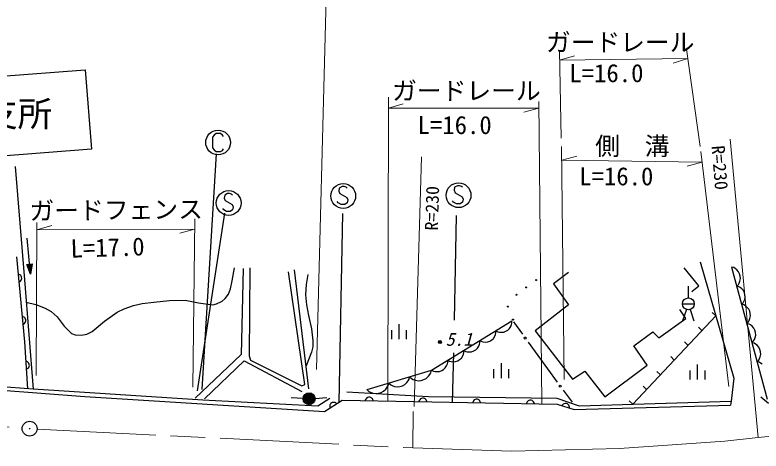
# Model space of a CAD drawing. Units: millimetres, scale not verified. Extents: x 40000 to 680000, y 20000 to 380000.
# Drawn here: x 164612 to 239945, y 273334 to 317363 of the extents above; entities that cross this region are included whole.
import ezdxf
from ezdxf.enums import TextEntityAlignment as Align

# ---------------------------------------------------------------- set-up
doc = ezdxf.new("R2010")
doc.units = ezdxf.units.MM
doc.header["$LTSCALE"] = 1000
doc.linetypes.add('CHAIN', pattern=[18.5, 12, -1.5, 3.5, -1.5])
for name, color, linetype, lineweight in [('M-BGD', 7, 'Continuous', 25), ('M-BGD-EXST', 7, 'Continuous', 25), ('M-BMK', 2, 'CHAIN', 13), ('M-BMK-SRVR', 3, 'Continuous', 25), ('M-STR-HTXT', 7, 'Continuous', 13), ('M-STR-STR1', 1, 'Continuous', 25)]:
    doc.layers.add(name, color=color, linetype=linetype, lineweight=lineweight)
doc.styles.add('ＭＳ ゴシック', font='')
doc.styles.get('ＭＳ ゴシック').set_extended_font_data('MS Gothic')

msp = doc.modelspace()

# ---------------------------------------------------------------- linework, layer by layer
at = {"layer": 'M-BGD'}
for p, q in [((150317, 310167), (171719, 311819)), ((171719, 311819), (172339, 303798)), ((172339, 303798), (150936, 302146)), ((164632, 302064), (165576, 290607)), ((166186, 291197), (165831, 294818)), ((164758, 292937), (165576, 284375)), ((233790, 292452), (237189, 280681)), ((165810, 292165), (166368, 292220)), ((166186, 291197), (165810, 292165)), ((165894, 292133), (166292, 292172)), ((166159, 291476), (165894, 292133)), ((165977, 292101), (166216, 292124)), ((166143, 291635), (165977, 292101)), ((166061, 292069), (166140, 292077)), ((166120, 291874), (166061, 292069)), ((166140, 292077), (166120, 291874)), ((166216, 292124), (166143, 291635)), ((166292, 292172), (166159, 291476)), ((166368, 292220), (166186, 291197)), ((187647, 291755), (187458, 283068)), ((188339, 291818), (188276, 282942)), ((192808, 291629), (194256, 279606)), ((233648, 290004), (232188, 291817)), ((237198, 291851), (236974, 291915)), ((236974, 291915), (240562, 278570)), ((237345, 291766), (237198, 291851)), ((237503, 291643), (237345, 291766)), ((237681, 291442), (237503, 291643)), ((165023, 291172), (164925, 291194)), ((165107, 291132), (165023, 291172)), ((165195, 291060), (165107, 291132)), ((165250, 290984), (165195, 291060)), ((165291, 290892), (165250, 290984)), ((165303, 290765), (165291, 290892)), ((193879, 280046), (192242, 291440)), ((220504, 291364), (218993, 290205)), ((237782, 291221), (237681, 291442)), ((237844, 290989), (237782, 291221)), ((237868, 290747), (237844, 290989)), ((165001, 290398), (165093, 290439)), ((165093, 290439), (165168, 290494)), ((165168, 290494), (165240, 290582)), ((165240, 290582), (165280, 290666)), ((165280, 290666), (165303, 290765)), ((165576, 290607), (166456, 279575)), ((218993, 290205), (220504, 288090)), ((237493, 289984), (237655, 290151)), ((237655, 290151), (237740, 290298)), ((237740, 290298), (237814, 290484)), ((237814, 290484), (237868, 290747)), ((232605, 288797), (232605, 289997)), ((232943, 289450), (233648, 290004)), ((237706, 289923), (237493, 289984)), ((237846, 289842), (237706, 289923)), ((237995, 289725), (237846, 289842)), ((238165, 289535), (237995, 289725)), ((238261, 289324), (238165, 289535)), ((238320, 289104), (238261, 289324)), ((238221, 288448), (238291, 288624)), ((238291, 288624), (238342, 288874)), ((238342, 288874), (238320, 289104)), ((220504, 288090), (217130, 285471)), ((232005, 288197), (233205, 288197)), ((237986, 288149), (238140, 288308)), ((238211, 288085), (237986, 288149)), ((238140, 288308), (238221, 288448)), ((238358, 288000), (238211, 288085)), ((238515, 287877), (238358, 288000)), ((238693, 287676), (238515, 287877)), ((232339, 286730), (231734, 287637)), ((232409, 287630), (232015, 286496)), ((232787, 287625), (233151, 286481)), ((235371, 286975), (235007, 287318)), ((238794, 287455), (238693, 287676)), ((238857, 287223), (238794, 287455)), ((238880, 286981), (238857, 287223)), ((165432, 286891), (165334, 286914)), ((165517, 286851), (165432, 286891)), ((165604, 286779), (165517, 286851)), ((165577, 286214), (165649, 286301)), ((165659, 286704), (165604, 286779)), ((165649, 286301), (165690, 286385)), ((165700, 286611), (165659, 286704)), ((165690, 286385), (165712, 286484)), ((165712, 286484), (165700, 286611)), ((206667, 281501), (214788, 286474)), ((214790, 286253), (214788, 286474)), ((214950, 286382), (215845, 285151)), ((235371, 286975), (226997, 278071)), ((229619, 284766), (232339, 286730)), ((238506, 286217), (238668, 286385)), ((238668, 286385), (238752, 286532)), ((238752, 286532), (238827, 286718)), ((238827, 286718), (238880, 286981)), ((165410, 286118), (165502, 286159)), ((165502, 286159), (165577, 286214)), ((202619, 285535), (202619, 284635)), ((203369, 286135), (203369, 284635)), ((204119, 285535), (204119, 284635)), ((214178, 285433), (214372, 285552)), ((214372, 285552), (214547, 285703)), ((214547, 285703), (214682, 285919)), ((214682, 285919), (214752, 286096)), ((214752, 286096), (214790, 286253)), ((233976, 285491), (233611, 285834)), ((238730, 286153), (238506, 286217)), ((238877, 286069), (238730, 286153)), ((239035, 285945), (238877, 286069)), ((239213, 285745), (239035, 285945)), ((239314, 285523), (239213, 285745)), ((239376, 285292), (239314, 285523)), ((212927, 284711), (213061, 284927)), ((213061, 284927), (213132, 285104)), ((213132, 285104), (213169, 285260)), ((213167, 285482), (213364, 285380)), ((213169, 285260), (213167, 285482)), ((213364, 285380), (213520, 285342)), ((213520, 285342), (213710, 285324)), ((213710, 285324), (213964, 285346)), ((213964, 285346), (214178, 285433)), ((217130, 285471), (220907, 280587)), ((227101, 283961), (229015, 285371)), ((229015, 285371), (229619, 284766)), ((239272, 284601), (239346, 284786)), ((239346, 284786), (239400, 285049)), ((239400, 285049), (239376, 285292)), ((165576, 284375), (165888, 279619)), ((211441, 283935), (211511, 284111)), ((211511, 284111), (211549, 284268)), ((211547, 284490), (211743, 284387)), ((211549, 284268), (211547, 284490)), ((211743, 284387), (211900, 284350)), ((211900, 284350), (212089, 284332)), ((212089, 284332), (212343, 284354)), ((212343, 284354), (212558, 284440)), ((212558, 284440), (212752, 284559)), ((212752, 284559), (212927, 284711)), ((216434, 284343), (219374, 280299)), ((232580, 284007), (232216, 284349)), ((239025, 284286), (239187, 284454)), ((239249, 284222), (239025, 284286)), ((239187, 284454), (239272, 284601)), ((239396, 284137), (239249, 284222)), ((239554, 284014), (239396, 284137)), ((239732, 283813), (239554, 284014)), ((209891, 283119), (209929, 283276)), ((209927, 283498), (210123, 283395)), ((209929, 283276), (209927, 283498)), ((210123, 283395), (210280, 283357)), ((210280, 283357), (210469, 283339)), ((210469, 283339), (210723, 283361)), ((210723, 283361), (210937, 283448)), ((210937, 283448), (211132, 283567)), ((211132, 283567), (211306, 283719)), ((211306, 283719), (211441, 283935)), ((228461, 281997), (227101, 283961)), ((239833, 283592), (239732, 283813)), ((239895, 283360), (239833, 283592)), ((239919, 283118), (239895, 283360)), ((187458, 283068), (182799, 278661)), ((188276, 282942), (188402, 282501)), ((208306, 282505), (208503, 282403)), ((208308, 282284), (208306, 282505)), ((209317, 282456), (209511, 282575)), ((209511, 282575), (209686, 282726)), ((209686, 282726), (209821, 282943)), ((209821, 282943), (209891, 283119)), ((231184, 282523), (230820, 282865)), ((239544, 282355), (239706, 282522)), ((239706, 282522), (239791, 282669)), ((239791, 282669), (239865, 282855)), ((239865, 282855), (239919, 283118)), ((165804, 282371), (165706, 282397)), ((165887, 282328), (165804, 282371)), ((165972, 282254), (165887, 282328)), ((165929, 281690), (166003, 281775)), ((166025, 282177), (165972, 282254)), ((166003, 281775), (166046, 281858)), ((166063, 282083), (166025, 282177)), ((166046, 281858), (166072, 281956)), ((166072, 281956), (166063, 282083)), ((183744, 278598), (187772, 282438)), ((187772, 282438), (193564, 279354)), ((188402, 282501), (193564, 279920)), ((208066, 281734), (208201, 281950)), ((208201, 281950), (208271, 282127)), ((208271, 282127), (208308, 282284)), ((208503, 282403), (208660, 282365)), ((208660, 282365), (208849, 282347)), ((208849, 282347), (209103, 282369)), ((209103, 282369), (209317, 282456)), ((213693, 282204), (213693, 280704)), ((224180, 278824), (228461, 281997)), ((233501, 282062), (233501, 280562)), ((239757, 282294), (239544, 282355)), ((239897, 282213), (239757, 282294)), ((240047, 282096), (239897, 282213)), ((165758, 281598), (165852, 281636)), ((165852, 281636), (165929, 281690)), ((200183, 279550), (206667, 281501)), ((206372, 280884), (206509, 281069)), ((206509, 281069), (206601, 281241)), ((206601, 281241), (206667, 281501)), ((206686, 281513), (206882, 281410)), ((206882, 281410), (207039, 281373)), ((207039, 281373), (207228, 281355)), ((207228, 281355), (207482, 281377)), ((207482, 281377), (207697, 281463)), ((207697, 281463), (207891, 281583)), ((207891, 281583), (208066, 281734)), ((212943, 281604), (212943, 280704)), ((214443, 281604), (214443, 280704)), ((220907, 280587), (222166, 281392)), ((222166, 281392), (224180, 278824)), ((229789, 281039), (229424, 281381)), ((232751, 281462), (232751, 280562)), ((234251, 281462), (234251, 280562)), ((166462, 279574), (155470, 280438)), ((203968, 280046), (204183, 280248)), ((204183, 280248), (204313, 280425)), ((204313, 280425), (204402, 280590)), ((204402, 280590), (204465, 280838)), ((204465, 280838), (204663, 280658)), ((204663, 280658), (204835, 280566)), ((204835, 280566), (205051, 280486)), ((205051, 280486), (205355, 280434)), ((205355, 280434), (205633, 280469)), ((205633, 280469), (205897, 280549)), ((205897, 280549), (206148, 280673)), ((206148, 280673), (206372, 280884)), ((237189, 280681), (236919, 278359)), ((155850, 280081), (171683, 278832)), ((183585, 278466), (166462, 279574)), ((193564, 279920), (193879, 280046)), ((200156, 279542), (200354, 279361)), ((201839, 279376), (202063, 279587)), ((202063, 279587), (202200, 279772)), ((202200, 279772), (202292, 279944)), ((202292, 279944), (202358, 280204)), ((202358, 280204), (202548, 280032)), ((202548, 280032), (202712, 279943)), ((202712, 279943), (202919, 279868)), ((202919, 279868), (203210, 279817)), ((203210, 279817), (203475, 279851)), ((203475, 279851), (203728, 279927)), ((203728, 279927), (203968, 280046)), ((219963, 279490), (220858, 278260)), ((228393, 279555), (228029, 279897)), ((171683, 278832), (195851, 277330)), ((194911, 278655), (196108, 278743)), ((198106, 279298), (206352, 278857)), ((200223, 278744), (200142, 278697)), ((200319, 278774), (200223, 278744)), ((200447, 278771), (200319, 278774)), ((200354, 279361), (200526, 279269)), ((200543, 278738), (200447, 278771)), ((200526, 279269), (200742, 279190)), ((200622, 278688), (200543, 278738)), ((200742, 279190), (201046, 279137)), ((201046, 279137), (201323, 279172)), ((201323, 279172), (201588, 279252)), ((201588, 279252), (201839, 279376)), ((206352, 278857), (219320, 278669)), ((195196, 277876), (183585, 278466)), ((193713, 278646), (192515, 278715)), ((196405, 278632), (195196, 277876)), ((195851, 277330), (197664, 278488)), ((196417, 277995), (196393, 277885)), ((196459, 278079), (196417, 277995)), ((196522, 278158), (196459, 278079)), ((196630, 278226), (196522, 278158)), ((196728, 278251), (196630, 278226)), ((196822, 278254), (196728, 278251)), ((196932, 278229), (196822, 278254)), ((197016, 278188), (196932, 278229)), ((197094, 278124), (197016, 278188)), ((197664, 278488), (219369, 278078)), ((200011, 278540), (199977, 278444)), ((200060, 278619), (200011, 278540)), ((200142, 278697), (200060, 278619)), ((200700, 278607), (200622, 278688)), ((200747, 278526), (200700, 278607)), ((200777, 278429), (200747, 278526)), ((205437, 278437), (205403, 278342)), ((205487, 278516), (205437, 278437)), ((205568, 278595), (205487, 278516)), ((205649, 278641), (205568, 278595)), ((205746, 278671), (205649, 278641)), ((205874, 278669), (205746, 278671)), ((205969, 278635), (205874, 278669)), ((206048, 278586), (205969, 278635)), ((206126, 278504), (206048, 278586)), ((206173, 278423), (206126, 278504)), ((206203, 278327), (206173, 278423)), ((210863, 278335), (210830, 278239)), ((210913, 278414), (210863, 278335)), ((210994, 278492), (210913, 278414)), ((211075, 278539), (210994, 278492)), ((211172, 278569), (211075, 278539)), ((211300, 278566), (211172, 278569)), ((211395, 278533), (211300, 278566)), ((211474, 278483), (211395, 278533)), ((211553, 278402), (211474, 278483)), ((211599, 278321), (211553, 278402)), ((211629, 278224), (211599, 278321)), ((216290, 278232), (216256, 278137)), ((216339, 278311), (216290, 278232)), ((216421, 278390), (216339, 278311)), ((216501, 278436), (216421, 278390)), ((216598, 278466), (216501, 278436)), ((216726, 278464), (216598, 278466)), ((216821, 278430), (216726, 278464)), ((216900, 278381), (216821, 278430)), ((216979, 278299), (216900, 278381)), ((217025, 278218), (216979, 278299)), ((217056, 278122), (217025, 278218)), ((219320, 278669), (221586, 277913)), ((219369, 278078), (221081, 277524)), ((219904, 278006), (219844, 277924)), ((219975, 278067), (219904, 278006)), ((220075, 278118), (219975, 278067)), ((220166, 278139), (220075, 278118)), ((220267, 278140), (220166, 278139)), ((220389, 278101), (220267, 278140)), ((220471, 278041), (220389, 278101)), ((220532, 277971), (220471, 278041)), ((221586, 277913), (236919, 278359)), ((226997, 278071), (226633, 278413)), ((236919, 278359), (236874, 277974)), ((196393, 277885), (196396, 277792)), ((196396, 277792), (196420, 277694)), ((220584, 277870), (220532, 277971)), ((220605, 277779), (220584, 277870)), ((220606, 277678), (220605, 277779)), ((221081, 277524), (236874, 277974))]:
    msp.add_line(p, q, dxfattribs=at)
for points in [[(165754, 288380), (166738, 288119), (167673, 287768), (168272, 287420), (168876, 286897), (169587, 285937), (170322, 285214), (170704, 285078), (171328, 285032), (171877, 285142), (172406, 285400), (173646, 286457), (174920, 287367), (175644, 287704), (176588, 288016), (177459, 288221), (178651, 288376), (180210, 288527), (181807, 288576), (183151, 288288), (184579, 288098), (184975, 288190), (185529, 288464), (185842, 288724), (186159, 289166), (186374, 289726), (186545, 290531), (186794, 291847)], [(194198, 291149), (194033, 290160), (193965, 289103), (194044, 288104), (194241, 287034), (194551, 285670), (194706, 284469), (194678, 283869), (194556, 283322), (194028, 281948)]]:
    msp.add_lwpolyline(points, dxfattribs=at)
for centre, radius in [((217227, 290588), 50), ((216233, 289850), 50), ((215239, 289112), 50), ((232605, 288197), 600), ((214387, 287919), 50), ((214898, 286613), 50), ((216139, 284747), 100), ((207514, 284341), 150), ((207514, 284341), 90), ((207514, 284341), 30), ((219668, 279895), 100), ((194312, 278612), 600), ((194312, 278612), 528), ((194312, 278612), 456), ((194312, 278612), 384), ((194312, 278612), 312), ((194312, 278612), 240), ((194312, 278612), 168), ((194312, 278612), 96), ((194312, 278612), 24)]:
    msp.add_circle(centre, radius, dxfattribs=at)
at = {"layer": 'M-BGD-EXST'}
for p, q in [((184723, 305234), (184573, 305034)), ((184923, 305384), (184723, 305234)), ((185373, 305384), (184923, 305384)), ((185573, 305234), (185373, 305384)), ((185673, 305084), (185573, 305234)), ((184573, 305034), (184573, 303934)), ((184573, 303934), (184723, 303734)), ((184723, 303734), (184923, 303584)), ((185373, 303584), (185573, 303684)), ((185573, 303684), (185673, 303834)), ((184940, 303338), (183492, 279543)), ((184923, 303584), (185373, 303584)), ((197360, 299888), (197310, 299588)), ((197660, 300038), (197360, 299888)), ((197860, 300038), (197660, 300038)), ((198060, 299988), (197860, 300038)), ((198160, 299888), (198060, 299988)), ((209004, 299959), (208954, 299659)), ((209304, 300109), (209004, 299959)), ((209504, 300109), (209304, 300109)), ((209704, 300059), (209504, 300109)), ((209804, 299959), (209704, 300059)), ((185788, 299178), (185738, 298878)), ((186088, 299328), (185788, 299178)), ((186288, 299328), (186088, 299328)), ((186488, 299278), (186288, 299328)), ((186588, 299178), (186488, 299278)), ((197310, 299588), (197410, 299338)), ((197410, 299338), (198110, 298938)), ((208954, 299659), (209054, 299409)), ((209054, 299409), (209754, 299009)), ((185738, 298878), (185838, 298628)), ((185838, 298628), (186538, 298228)), ((197260, 298388), (197160, 298538)), ((197560, 298238), (197260, 298388)), ((198160, 298388), (197910, 298238)), ((198110, 298938), (198210, 298688)), ((198210, 298688), (198160, 298388)), ((208904, 298459), (208804, 298609)), ((209204, 298309), (208904, 298459)), ((209804, 298459), (209554, 298309)), ((209754, 299009), (209854, 298759)), ((209854, 298759), (209804, 298459)), ((185688, 297678), (185588, 297828)), ((185988, 297528), (185688, 297678)), ((186588, 297678), (186338, 297528)), ((186538, 298228), (186638, 297978)), ((186638, 297978), (186588, 297678)), ((197910, 298238), (197560, 298238)), ((209554, 298309), (209204, 298309)), ((183051, 279417), (185821, 297357)), ((186338, 297528), (185988, 297528)), ((197670, 297326), (197305, 278259)), ((208996, 286537), (209185, 297113)), ((208804, 278278), (208933, 283264))]:
    msp.add_line(p, q, dxfattribs=at)
for centre in [(185123, 304484), (197760, 299088), (209404, 299159), (186188, 298378)]:
    msp.add_circle(centre, 1250, dxfattribs=at)
at = {"layer": 'M-BMK'}
for p, q in [((147061, 276879), (165344, 275644)), ((239637, 274702), (264947, 277079)), ((166841, 275555), (204773, 273645)), ((225644, 273582), (236279, 274329)), ((236279, 274329), (239637, 274702)), ((204773, 273645), (214760, 273334)), ((214760, 273334), (225644, 273582))]:
    msp.add_line(p, q, dxfattribs=at)
at = {"layer": 'M-BMK-SRVR'}
for radius in [750, 30]:
    msp.add_circle((166092, 275593), radius, dxfattribs=at)
at = {"layer": 'M-STR-HTXT'}
for p, q in [((195075, 281557), (196123, 322041)), ((219748, 304907), (219580, 313760)), ((232427, 313914), (233786, 304089)), ((219599, 312781), (221093, 313221)), ((219599, 312781), (232561, 312948)), ((232561, 312948), (231066, 312509)), ((202249, 278401), (202320, 309064)), ((202318, 307955), (203818, 308375)), ((217491, 308623), (217820, 278107)), ((202318, 307955), (217498, 307957)), ((217498, 307957), (215998, 307537)), ((239637, 274702), (236825, 304814)), ((220075, 280557), (219811, 304089)), ((205660, 303030), (204904, 277850)), ((219827, 302699), (221332, 303098)), ((233849, 303585), (236685, 279862)), ((219827, 302699), (233978, 302508)), ((233978, 302508), (232472, 302108)), ((166835, 296399), (166772, 280976)), ((166832, 295678), (168331, 296104)), ((182762, 296776), (182573, 279780)), ((166832, 295678), (182750, 295743)), ((182750, 295743), (181252, 295317)), ((204773, 273645), (204835, 277314))]:
    msp.add_line(p, q, dxfattribs=at)
at = {"layer": 'M-STR-STR1'}
msp.add_line((239919, 278817), (240691, 278182), dxfattribs=at)

# ---------------------------------------------------------------- texts
at = {"layer": 'M-BGD', "style": 'ＭＳ ゴシック'}
msp.add_text('佐賀支所', height=2566, dxfattribs=at).set_placement((154386, 305327), align=Align.BOTTOM_LEFT)
at = {"layer": 'M-BGD', "style": 'ＭＳ ゴシック', "oblique": 15}
msp.add_text('5.1', height=1320, dxfattribs=at).set_placement((208091, 283562), align=Align.BOTTOM_LEFT)
at = {"layer": 'M-STR-HTXT', "style": 'ＭＳ ゴシック'}
for s, p in [('ガードレール', (218219, 313137)), ('L=16.0', (220589, 310023)), ('ガードレール', (202695, 308244)), ('L=16.0', (205269, 304783)), ('側\u3000溝', (223196, 302659)), ('L=16.0', (221589, 299607))]:
    msp.add_text(s, height=1833, dxfattribs=at).set_placement(p, align=Align.BOTTOM_LEFT)
for s, height, rotation, p in [('R=230', 1320, 274.6, (234552, 304101)), ('R=230', 1320, 88.4, (207713, 295572)), ('ガードフェンス', 1833, 0.6, (166101, 296118)), ('L=17.0', 1833, 1.8, (170269, 292305))]:
    msp.add_text(s, height=height, rotation=rotation, dxfattribs=at).set_placement(p, align=Align.BOTTOM_LEFT)

doc.saveas('drawing.dxf')
